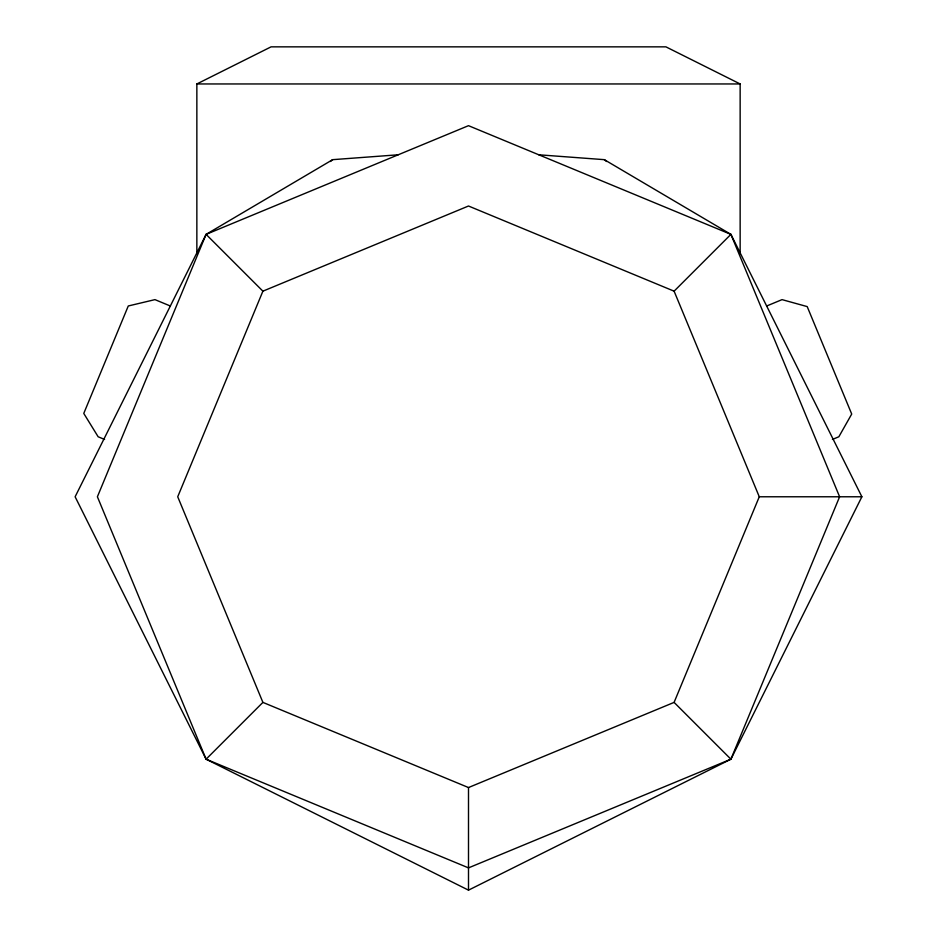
<?xml version="1.0" encoding="UTF-8"?>
<svg xmlns="http://www.w3.org/2000/svg" width="937" height="937" viewBox="0 0 937 937"><rect width="100%" height="100%" fill="white"/><g stroke="black" fill="none" stroke-linecap="round" stroke-linejoin="round"><path stroke-width="1.41" d="M398.19 154.792L332.67 159.665L206.093 234.367L97.389 496.774L206.093 759.193L468.5 890.15L730.907 759.193L861.876 496.774L730.907 234.367L604.33 159.665L538.81 154.792M262.899 291.173L177.725 496.774L262.899 702.387L468.5 787.548L674.101 702.387L759.275 496.774L674.101 291.173L468.5 206.011L262.899 291.173L206.093 234.367L75.124 496.774L206.093 759.193L468.5 867.885L730.907 759.193L839.611 496.774L730.907 234.367L468.5 125.675L206.093 234.367M206.093 759.193L262.899 702.387M674.101 291.173L730.907 234.367M330.421 161.492L332.67 159.665M196.852 253.74L196.852 83.955L271.074 46.85L665.926 46.85L740.148 83.955L740.148 253.74M766.618 306.024L782.044 299.629L807.202 306.598L851.71 414.06L838.849 436.771L832.419 439.441M196.852 83.955L740.148 83.955M759.275 496.774L861.876 496.774M170.382 306.024L154.956 299.629L128.275 305.977L83.768 413.428L98.151 436.771L104.581 439.441M604.33 159.665L606.579 161.492M674.101 702.387L730.907 759.193M468.5 787.548L468.5 890.15"/></g></svg>
